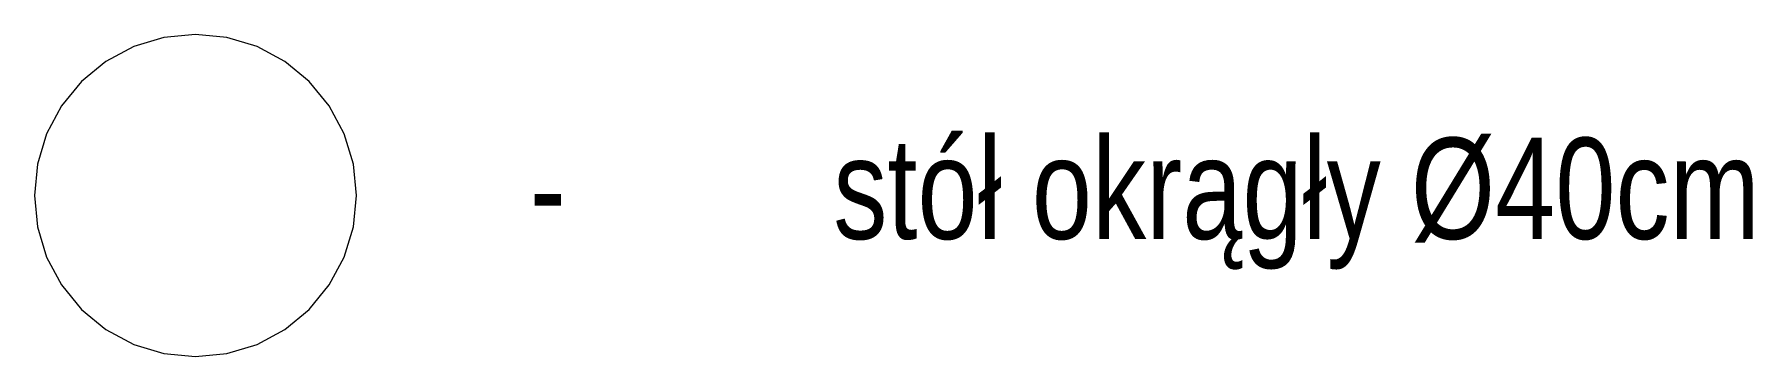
# Model space of a CAD drawing. Header units: millimetres. Extents: x 0 to 673989, y 0 to 383369.
# Drawn here: x 526823 to 531068, y 370599 to 371395 of the extents above; entities that cross this region are included whole.
import ezdxf

# ---------------------------------------------------------------- set-up
doc = ezdxf.new("R2010")
doc.units = ezdxf.units.MM
doc.header["$LTSCALE"] = 500
doc.layers.add('PDF _320-W Umeblowanie', color=7, linetype='Continuous')
doc.styles.add('CDMSTYLE', font='CDMSIMPL', dxfattribs={"width": 0.8, "bigfont": 'CDMBIGPL'})

msp = doc.modelspace()

# ---------------------------------------------------------------- linework, layer by layer
at = {"layer": 'PDF _320-W Umeblowanie', "lineweight": 9}
msp.add_lwpolyline([(527618.7, 370996.7), (527611.1, 371074.3), (527588.5, 371149), (527551.7, 371217.8), (527502.2, 371278), (527441.9, 371327.5), (527373.1, 371364.3), (527298.5, 371387), (527220.9, 371394.6), (527143.2, 371387), (527068.6, 371364.3), (526999.8, 371327.5), (526939.5, 371278), (526890, 371217.8), (526853.3, 371149), (526830.7, 371074.3), (526823, 370996.7), (526830.7, 370919.1), (526853.3, 370844.5), (526890, 370775.7), (526939.5, 370715.4), (526999.8, 370665.9), (527068.6, 370629.1), (527143.2, 370606.5), (527220.9, 370598.8), (527298.5, 370606.5), (527373.1, 370629.1), (527441.9, 370665.9), (527502.2, 370715.4), (527551.7, 370775.7), (527588.5, 370844.5), (527611.1, 370919.1)], close=True, dxfattribs=at)

# ---------------------------------------------------------------- texts
at = {"color": 1, "lineweight": 25, "insert": (527796.9, 371139.3), "char_height": 250, "attachment_point": 1, "style": 'CDMSTYLE'}
msp.add_mtext_dynamic_manual_height_columns('\\pxi-3,l4,t4;-^Istół okrągły %%C40cm', width=3776.598, gutter_width=12.5, heights=[0], dxfattribs=at)

doc.saveas('drawing.dxf')
